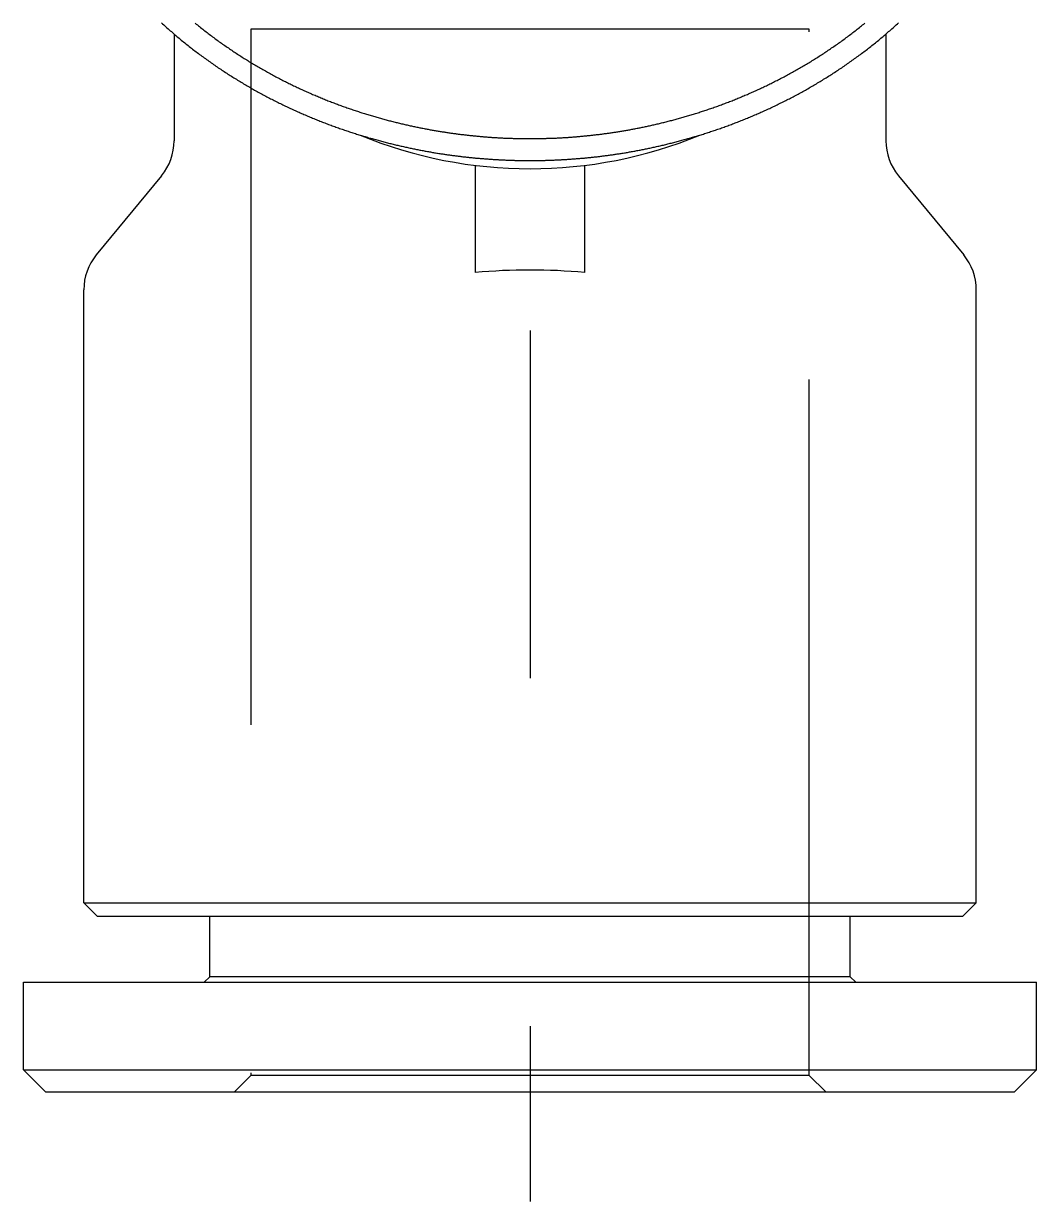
# Model space of a CAD drawing. Extents: x -28.2 to 71.5, y -51.8 to 27.
# Drawn here: x 50.96 to 69.46, y -27 to -5.5 of the extents above; entities that cross this region are included whole.
import ezdxf

# ---------------------------------------------------------------- set-up
doc = ezdxf.new("R2010")
doc.units = 0
doc.linetypes.add('CENTER', pattern=[50.8, 31.75, -6.35, 6.35, -6.35])
doc.linetypes.add('DASHED', pattern=[19.05, 12.7, -6.35])
doc.layers.get('0').update_dxf_attribs({"linetype": 'CONTINUOUS'})
doc.layers.add('CENTER', color=1, linetype='CENTER')

msp = doc.modelspace()

# ---------------------------------------------------------------- linework, layer by layer
at = {"color": 7, "linetype": 'CONTINUOUS'}
for p, q in [((53.71, -5.692), (53.71, -7.641)), ((66.71, -5.692), (66.71, -7.641)), ((59.21, -8.088), (59.21, -10.045)), ((61.21, -10.045), (61.21, -8.088)), ((53.481, -8.277), (52.288, -9.723)), ((66.938, -8.277), (68.131, -9.723)), ((52.06, -21.55), (52.06, -10.359)), ((68.36, -21.55), (68.36, -10.359)), ((52.06, -21.55), (68.36, -21.55)), ((52.31, -21.8), (52.06, -21.55)), ((68.11, -21.8), (68.36, -21.55)), ((68.11, -21.8), (52.31, -21.8)), ((54.36, -22.9), (54.36, -21.8)), ((66.06, -22.9), (66.06, -21.8)), ((50.96, -23), (69.46, -23)), ((50.96, -24.6), (50.96, -23)), ((54.36, -22.9), (54.26, -23)), ((66.06, -22.9), (54.36, -22.9)), ((66.06, -22.9), (66.16, -23)), ((69.46, -24.6), (69.46, -23)), ((50.96, -24.6), (60.21, -24.6)), ((50.96, -24.6), (51.36, -25)), ((60.21, -24.6), (69.46, -24.6)), ((69.06, -25), (69.46, -24.6)), ((51.36, -25), (60.21, -25)), ((60.21, -25), (69.06, -25))]:
    msp.add_line(p, q, dxfattribs=at)
at = {"color": 3, "linetype": 'DASHED'}
for p, q in [((55.11, -5.6), (55.11, -24.7)), ((65.31, -5.6), (55.11, -5.6)), ((65.31, -24.7), (65.31, -5.6)), ((55.11, -24.7), (54.81, -25)), ((65.31, -24.7), (55.11, -24.7)), ((65.61, -25), (65.31, -24.7))]:
    msp.add_line(p, q, dxfattribs=at)
at = {"color": 7}
for points in [[(53.481, -5.489, 0), (53.5, -5.507, 0), (53.52, -5.525, 0), (53.54, -5.543, 0), (53.559, -5.56, 0), (53.579, -5.578, 0), (53.599, -5.596, 0), (53.619, -5.613, 0), (53.639, -5.631, 0), (53.659, -5.648, 0), (53.679, -5.665, 0), (53.699, -5.683, 0), (53.719, -5.7, 0), (53.739, -5.717, 0), (53.759, -5.734, 0), (53.78, -5.751, 0), (53.8, -5.768, 0), (53.82, -5.785, 0), (53.841, -5.802, 0), (53.861, -5.819, 0), (53.882, -5.835, 0), (53.903, -5.852, 0), (53.923, -5.869, 0), (53.944, -5.885, 0), (53.965, -5.902, 0), (53.985, -5.918, 0), (54.006, -5.934, 0), (54.027, -5.95, 0), (54.048, -5.967, 0), (54.069, -5.983, 0), (54.09, -5.999, 0), (54.111, -6.015, 0), (54.132, -6.031, 0), (54.153, -6.047, 0), (54.174, -6.062, 0), (54.195, -6.078, 0), (54.216, -6.094, 0), (54.238, -6.109, 0), (54.259, -6.125, 0), (54.28, -6.14, 0), (54.302, -6.156, 0), (54.323, -6.171, 0), (54.344, -6.186, 0), (54.366, -6.201, 0), (54.388, -6.216, 0), (54.409, -6.232, 0), (54.431, -6.246, 0), (54.452, -6.261, 0), (54.474, -6.276, 0), (54.495, -6.291, 0), (54.517, -6.306, 0), (54.539, -6.32, 0), (54.561, -6.335, 0), (54.583, -6.349, 0), (54.604, -6.364, 0), (54.626, -6.378, 0), (54.648, -6.392, 0), (54.67, -6.407, 0), (54.692, -6.421, 0), (54.714, -6.435, 0), (54.736, -6.449, 0), (54.758, -6.463, 0), (54.78, -6.477, 0), (54.802, -6.49, 0), (54.824, -6.504, 0), (54.846, -6.518, 0), (54.868, -6.531, 0), (54.89, -6.545, 0), (54.913, -6.558, 0), (54.935, -6.572, 0), (54.957, -6.585, 0), (54.979, -6.598, 0), (55.001, -6.611, 0), (55.024, -6.624, 0), (55.046, -6.637, 0), (55.068, -6.65, 0), (55.091, -6.663, 0), (55.113, -6.676, 0), (55.135, -6.689, 0), (55.158, -6.701, 0), (55.18, -6.714, 0), (55.202, -6.727, 0), (55.225, -6.739, 0), (55.247, -6.751, 0), (55.27, -6.764, 0), (55.292, -6.776, 0), (55.315, -6.788, 0), (55.337, -6.8, 0), (55.359, -6.812, 0), (55.382, -6.824, 0), (55.404, -6.836, 0), (55.427, -6.848, 0), (55.449, -6.859, 0), (55.472, -6.871, 0), (55.494, -6.883, 0), (55.517, -6.894, 0), (55.539, -6.906, 0), (55.562, -6.917, 0), (55.585, -6.928, 0), (55.607, -6.939, 0), (55.63, -6.951, 0), (55.652, -6.962, 0), (55.675, -6.973, 0), (55.697, -6.984, 0), (55.72, -6.994, 0), (55.742, -7.005, 0), (55.765, -7.016, 0), (55.788, -7.027, 0), (55.81, -7.037, 0), (55.833, -7.048, 0), (55.855, -7.058, 0), (55.878, -7.069, 0), (55.901, -7.079, 0), (55.923, -7.089, 0), (55.946, -7.099, 0), (55.968, -7.109, 0), (55.991, -7.119, 0), (56.013, -7.129, 0), (56.036, -7.139, 0), (56.058, -7.149, 0), (56.081, -7.159, 0), (56.103, -7.169, 0), (56.126, -7.178, 0), (56.149, -7.188, 0), (56.171, -7.197, 0), (56.194, -7.207, 0), (56.216, -7.216, 0), (56.239, -7.225, 0), (56.261, -7.235, 0), (56.284, -7.244, 0), (56.306, -7.253, 0), (56.329, -7.262, 0), (56.351, -7.271, 0), (56.374, -7.28, 0), (56.396, -7.289, 0), (56.419, -7.297, 0), (56.441, -7.306, 0), (56.464, -7.315, 0), (56.486, -7.323, 0), (56.508, -7.332, 0), (56.531, -7.34, 0), (56.553, -7.348, 0), (56.576, -7.357, 0), (56.598, -7.365, 0), (56.62, -7.373, 0), (56.643, -7.381, 0), (56.665, -7.389, 0), (56.687, -7.397, 0), (56.71, -7.405, 0), (56.732, -7.413, 0), (56.754, -7.421, 0), (56.776, -7.429, 0), (56.799, -7.436, 0), (56.821, -7.444, 0), (56.843, -7.451, 0), (56.865, -7.459, 0), (56.888, -7.466, 0), (56.91, -7.474, 0), (56.932, -7.481, 0), (56.954, -7.488, 0), (56.976, -7.495, 0), (56.998, -7.502, 0), (57.02, -7.509, 0), (57.042, -7.516, 0), (57.064, -7.523, 0), (57.086, -7.53, 0), (57.108, -7.537, 0), (57.13, -7.544, 0), (57.152, -7.55, 0), (57.174, -7.557, 0), (57.196, -7.563, 0), (57.218, -7.57, 0), (57.239, -7.576, 0), (57.261, -7.583, 0), (57.283, -7.589, 0), (57.305, -7.595, 0), (57.326, -7.601, 0), (57.348, -7.607, 0), (57.37, -7.613, 0), (57.391, -7.619, 0), (57.413, -7.625, 0), (57.434, -7.631, 0), (57.456, -7.637, 0), (57.477, -7.643, 0), (57.498, -7.648, 0), (57.52, -7.654, 0), (57.541, -7.66, 0), (57.562, -7.665, 0), (57.584, -7.671, 0), (57.605, -7.676, 0), (57.626, -7.681, 0), (57.647, -7.687, 0), (57.668, -7.692, 0), (57.689, -7.697, 0), (57.71, -7.702, 0), (57.731, -7.707, 0), (57.752, -7.712, 0), (57.773, -7.717, 0), (57.794, -7.722, 0), (57.814, -7.727, 0), (57.835, -7.732, 0), (57.856, -7.737, 0), (57.876, -7.741, 0), (57.897, -7.746, 0), (57.917, -7.75, 0), (57.938, -7.755, 0), (57.958, -7.759, 0), (57.979, -7.764, 0), (57.999, -7.768, 0), (58.019, -7.772, 0), (58.039, -7.777, 0), (58.059, -7.781, 0), (58.08, -7.785, 0), (58.099, -7.789, 0), (58.12, -7.793, 0), (58.139, -7.797, 0), (58.159, -7.801, 0), (58.179, -7.805, 0), (58.199, -7.809, 0), (58.218, -7.812, 0), (58.238, -7.816, 0), (58.258, -7.82, 0), (58.277, -7.823, 0), (58.296, -7.827, 0), (58.316, -7.831, 0), (58.335, -7.834, 0), (58.354, -7.837, 0), (58.373, -7.841, 0), (58.392, -7.844, 0), (58.411, -7.847, 0), (58.43, -7.851, 0), (58.449, -7.854, 0), (58.467, -7.857, 0), (58.486, -7.86, 0), (58.505, -7.863, 0), (58.523, -7.866, 0), (58.542, -7.869, 0), (58.56, -7.872, 0), (58.578, -7.875, 0), (58.597, -7.878, 0), (58.615, -7.88, 0), (58.633, -7.883, 0), (58.651, -7.886, 0), (58.669, -7.888, 0), (58.687, -7.891, 0), (58.705, -7.894, 0), (58.723, -7.896, 0), (58.74, -7.899, 0), (58.758, -7.901, 0), (58.776, -7.904, 0), (58.793, -7.906, 0), (58.811, -7.908, 0), (58.828, -7.911, 0), (58.846, -7.913, 0), (58.863, -7.915, 0), (58.88, -7.917, 0), (58.898, -7.919, 0), (58.915, -7.921, 0), (58.932, -7.923, 0), (58.949, -7.926, 0), (58.966, -7.928, 0), (58.983, -7.93, 0), (59, -7.931, 0), (59.017, -7.933, 0), (59.034, -7.935, 0), (59.051, -7.937, 0), (59.067, -7.939, 0), (59.084, -7.941, 0), (59.101, -7.942, 0), (59.117, -7.944, 0), (59.134, -7.946, 0), (59.15, -7.947, 0), (59.167, -7.949, 0), (59.183, -7.951, 0), (59.2, -7.952, 0), (59.216, -7.954, 0), (59.232, -7.955, 0), (59.248, -7.957, 0), (59.264, -7.958, 0), (59.281, -7.96, 0), (59.297, -7.961, 0), (59.313, -7.962, 0), (59.329, -7.964, 0), (59.345, -7.965, 0), (59.361, -7.966, 0), (59.377, -7.968, 0), (59.393, -7.969, 0), (59.408, -7.97, 0), (59.424, -7.971, 0), (59.44, -7.972, 0), (59.456, -7.973, 0), (59.472, -7.975, 0), (59.487, -7.976, 0), (59.503, -7.977, 0), (59.519, -7.978, 0), (59.534, -7.979, 0), (59.55, -7.98, 0), (59.566, -7.981, 0), (59.581, -7.982, 0), (59.597, -7.983, 0), (59.612, -7.983, 0), (59.628, -7.984, 0), (59.643, -7.985, 0), (59.659, -7.986, 0), (59.674, -7.987, 0), (59.69, -7.988, 0), (59.705, -7.988, 0), (59.721, -7.989, 0), (59.736, -7.99, 0), (59.751, -7.99, 0), (59.767, -7.991, 0), (59.782, -7.992, 0), (59.797, -7.992, 0), (59.813, -7.993, 0), (59.828, -7.993, 0), (59.843, -7.994, 0), (59.859, -7.994, 0), (59.874, -7.995, 0), (59.889, -7.995, 0), (59.904, -7.996, 0), (59.92, -7.996, 0), (59.935, -7.997, 0), (59.95, -7.997, 0), (59.965, -7.997, 0), (59.981, -7.998, 0), (59.996, -7.998, 0), (60.011, -7.998, 0), (60.026, -7.998, 0), (60.042, -7.999, 0), (60.057, -7.999, 0), (60.072, -7.999, 0), (60.087, -7.999, 0), (60.103, -7.999, 0), (60.118, -8, 0), (60.133, -8, 0), (60.148, -8, 0), (60.164, -8, 0), (60.179, -8, 0), (60.194, -8, 0), (60.209, -8, 0)], [(54.095, -5.493, 0), (54.114, -5.509, 0), (54.134, -5.525, 0), (54.154, -5.541, 0), (54.173, -5.556, 0), (54.193, -5.572, 0), (54.213, -5.588, 0), (54.233, -5.604, 0), (54.252, -5.619, 0), (54.272, -5.635, 0), (54.292, -5.65, 0), (54.312, -5.665, 0), (54.332, -5.681, 0), (54.352, -5.696, 0), (54.373, -5.711, 0), (54.393, -5.726, 0), (54.413, -5.742, 0), (54.433, -5.757, 0), (54.453, -5.771, 0), (54.474, -5.786, 0), (54.494, -5.801, 0), (54.514, -5.816, 0), (54.535, -5.831, 0), (54.555, -5.845, 0), (54.576, -5.86, 0), (54.596, -5.874, 0), (54.617, -5.889, 0), (54.638, -5.903, 0), (54.658, -5.918, 0), (54.679, -5.932, 0), (54.7, -5.946, 0), (54.72, -5.96, 0), (54.741, -5.974, 0), (54.762, -5.988, 0), (54.783, -6.002, 0), (54.803, -6.016, 0), (54.824, -6.03, 0), (54.845, -6.043, 0), (54.866, -6.057, 0), (54.887, -6.071, 0), (54.908, -6.084, 0), (54.929, -6.098, 0), (54.95, -6.111, 0), (54.971, -6.124, 0), (54.992, -6.138, 0), (55.014, -6.151, 0), (55.035, -6.164, 0), (55.056, -6.177, 0), (55.077, -6.19, 0), (55.098, -6.203, 0), (55.119, -6.216, 0), (55.141, -6.229, 0), (55.162, -6.242, 0), (55.183, -6.254, 0), (55.205, -6.267, 0), (55.226, -6.279, 0), (55.247, -6.292, 0), (55.269, -6.304, 0), (55.29, -6.316, 0), (55.311, -6.329, 0), (55.333, -6.341, 0), (55.354, -6.353, 0), (55.376, -6.365, 0), (55.397, -6.377, 0), (55.418, -6.389, 0), (55.44, -6.401, 0), (55.461, -6.413, 0), (55.483, -6.424, 0), (55.504, -6.436, 0), (55.526, -6.448, 0), (55.547, -6.459, 0), (55.569, -6.47, 0), (55.591, -6.482, 0), (55.612, -6.493, 0), (55.634, -6.504, 0), (55.655, -6.516, 0), (55.677, -6.527, 0), (55.698, -6.538, 0), (55.72, -6.549, 0), (55.742, -6.559, 0), (55.763, -6.57, 0), (55.785, -6.581, 0), (55.806, -6.592, 0), (55.828, -6.602, 0), (55.85, -6.613, 0), (55.871, -6.623, 0), (55.893, -6.634, 0), (55.915, -6.644, 0), (55.936, -6.654, 0), (55.958, -6.665, 0), (55.98, -6.675, 0), (56.001, -6.685, 0), (56.023, -6.695, 0), (56.045, -6.705, 0), (56.066, -6.715, 0), (56.088, -6.725, 0), (56.109, -6.734, 0), (56.131, -6.744, 0), (56.153, -6.754, 0), (56.175, -6.763, 0), (56.196, -6.773, 0), (56.218, -6.782, 0), (56.239, -6.792, 0), (56.261, -6.801, 0), (56.283, -6.81, 0), (56.304, -6.819, 0), (56.326, -6.828, 0), (56.348, -6.838, 0), (56.369, -6.846, 0), (56.391, -6.855, 0), (56.413, -6.864, 0), (56.434, -6.873, 0), (56.456, -6.882, 0), (56.477, -6.89, 0), (56.499, -6.899, 0), (56.52, -6.908, 0), (56.542, -6.916, 0), (56.564, -6.924, 0), (56.585, -6.933, 0), (56.607, -6.941, 0), (56.628, -6.949, 0), (56.65, -6.957, 0), (56.671, -6.966, 0), (56.693, -6.974, 0), (56.714, -6.982, 0), (56.736, -6.989, 0), (56.757, -6.997, 0), (56.779, -7.005, 0), (56.8, -7.013, 0), (56.822, -7.021, 0), (56.843, -7.028, 0), (56.864, -7.036, 0), (56.886, -7.043, 0), (56.907, -7.051, 0), (56.928, -7.058, 0), (56.95, -7.065, 0), (56.971, -7.072, 0), (56.992, -7.08, 0), (57.014, -7.087, 0), (57.035, -7.094, 0), (57.056, -7.101, 0), (57.078, -7.108, 0), (57.099, -7.115, 0), (57.12, -7.121, 0), (57.141, -7.128, 0), (57.163, -7.135, 0), (57.184, -7.141, 0), (57.205, -7.148, 0), (57.226, -7.154, 0), (57.247, -7.161, 0), (57.268, -7.167, 0), (57.289, -7.174, 0), (57.31, -7.18, 0), (57.331, -7.186, 0), (57.352, -7.192, 0), (57.373, -7.198, 0), (57.394, -7.204, 0), (57.415, -7.21, 0), (57.435, -7.216, 0), (57.456, -7.222, 0), (57.477, -7.228, 0), (57.498, -7.234, 0), (57.518, -7.24, 0), (57.539, -7.245, 0), (57.56, -7.251, 0), (57.58, -7.256, 0), (57.601, -7.262, 0), (57.621, -7.267, 0), (57.642, -7.273, 0), (57.662, -7.278, 0), (57.683, -7.283, 0), (57.703, -7.288, 0), (57.724, -7.293, 0), (57.744, -7.299, 0), (57.764, -7.304, 0), (57.784, -7.309, 0), (57.804, -7.314, 0), (57.825, -7.318, 0), (57.845, -7.323, 0), (57.865, -7.328, 0), (57.885, -7.333, 0), (57.905, -7.337, 0), (57.925, -7.342, 0), (57.944, -7.346, 0), (57.964, -7.351, 0), (57.984, -7.355, 0), (58.004, -7.36, 0), (58.023, -7.364, 0), (58.043, -7.368, 0), (58.063, -7.373, 0), (58.082, -7.377, 0), (58.102, -7.381, 0), (58.121, -7.385, 0), (58.14, -7.389, 0), (58.16, -7.393, 0), (58.179, -7.397, 0), (58.198, -7.401, 0), (58.217, -7.405, 0), (58.236, -7.409, 0), (58.255, -7.412, 0), (58.274, -7.416, 0), (58.293, -7.42, 0), (58.312, -7.423, 0), (58.331, -7.427, 0), (58.35, -7.43, 0), (58.368, -7.434, 0), (58.387, -7.437, 0), (58.405, -7.44, 0), (58.424, -7.444, 0), (58.442, -7.447, 0), (58.46, -7.45, 0), (58.479, -7.453, 0), (58.497, -7.456, 0), (58.515, -7.459, 0), (58.533, -7.462, 0), (58.551, -7.465, 0), (58.569, -7.468, 0), (58.587, -7.471, 0), (58.604, -7.474, 0), (58.622, -7.477, 0), (58.64, -7.479, 0), (58.657, -7.482, 0), (58.675, -7.485, 0), (58.692, -7.488, 0), (58.709, -7.49, 0), (58.727, -7.493, 0), (58.744, -7.495, 0), (58.761, -7.498, 0), (58.779, -7.5, 0), (58.796, -7.502, 0), (58.813, -7.505, 0), (58.83, -7.507, 0), (58.846, -7.509, 0), (58.863, -7.512, 0), (58.88, -7.514, 0), (58.897, -7.516, 0), (58.914, -7.518, 0), (58.93, -7.52, 0), (58.947, -7.522, 0), (58.964, -7.524, 0), (58.98, -7.526, 0), (58.996, -7.528, 0), (59.013, -7.53, 0), (59.029, -7.532, 0), (59.045, -7.534, 0), (59.062, -7.536, 0), (59.078, -7.538, 0), (59.094, -7.539, 0), (59.11, -7.541, 0), (59.126, -7.543, 0), (59.142, -7.545, 0), (59.158, -7.546, 0), (59.174, -7.548, 0), (59.19, -7.549, 0), (59.206, -7.551, 0), (59.221, -7.552, 0), (59.237, -7.554, 0), (59.253, -7.555, 0), (59.269, -7.557, 0), (59.284, -7.558, 0), (59.3, -7.56, 0), (59.315, -7.561, 0), (59.331, -7.562, 0), (59.346, -7.564, 0), (59.362, -7.565, 0), (59.377, -7.566, 0), (59.393, -7.568, 0), (59.408, -7.569, 0), (59.423, -7.57, 0), (59.438, -7.571, 0), (59.454, -7.572, 0), (59.469, -7.573, 0), (59.484, -7.574, 0), (59.499, -7.576, 0), (59.514, -7.577, 0), (59.53, -7.578, 0), (59.545, -7.579, 0), (59.56, -7.58, 0), (59.575, -7.58, 0), (59.59, -7.581, 0), (59.605, -7.582, 0), (59.62, -7.583, 0), (59.635, -7.584, 0), (59.65, -7.585, 0), (59.664, -7.586, 0), (59.679, -7.586, 0), (59.694, -7.587, 0), (59.709, -7.588, 0), (59.724, -7.589, 0), (59.739, -7.589, 0), (59.754, -7.59, 0), (59.768, -7.591, 0), (59.783, -7.591, 0), (59.798, -7.592, 0), (59.813, -7.593, 0), (59.828, -7.593, 0), (59.842, -7.594, 0), (59.857, -7.594, 0), (59.872, -7.595, 0), (59.886, -7.595, 0), (59.901, -7.596, 0), (59.916, -7.596, 0), (59.931, -7.596, 0), (59.945, -7.597, 0), (59.96, -7.597, 0), (59.975, -7.597, 0), (59.989, -7.598, 0), (60.004, -7.598, 0), (60.019, -7.598, 0), (60.033, -7.599, 0), (60.048, -7.599, 0), (60.063, -7.599, 0), (60.077, -7.599, 0), (60.092, -7.599, 0), (60.107, -7.6, 0), (60.121, -7.6, 0), (60.136, -7.6, 0), (60.151, -7.6, 0), (60.165, -7.6, 0), (60.18, -7.6, 0), (60.195, -7.6, 0), (60.209, -7.6, 0)], [(60.209, -8, 0), (60.225, -8, 0), (60.24, -8, 0), (60.255, -8, 0), (60.271, -8, 0), (60.286, -8, 0), (60.301, -8, 0), (60.316, -7.999, 0), (60.332, -7.999, 0), (60.347, -7.999, 0), (60.362, -7.999, 0), (60.377, -7.999, 0), (60.393, -7.998, 0), (60.408, -7.998, 0), (60.423, -7.998, 0), (60.438, -7.998, 0), (60.454, -7.997, 0), (60.469, -7.997, 0), (60.484, -7.997, 0), (60.499, -7.996, 0), (60.515, -7.996, 0), (60.53, -7.995, 0), (60.545, -7.995, 0), (60.56, -7.994, 0), (60.576, -7.994, 0), (60.591, -7.993, 0), (60.606, -7.993, 0), (60.622, -7.992, 0), (60.637, -7.992, 0), (60.652, -7.991, 0), (60.668, -7.99, 0), (60.683, -7.99, 0), (60.699, -7.989, 0), (60.714, -7.988, 0), (60.729, -7.987, 0), (60.745, -7.987, 0), (60.76, -7.986, 0), (60.776, -7.985, 0), (60.791, -7.984, 0), (60.807, -7.983, 0), (60.822, -7.983, 0), (60.838, -7.982, 0), (60.853, -7.981, 0), (60.869, -7.98, 0), (60.885, -7.979, 0), (60.9, -7.978, 0), (60.916, -7.977, 0), (60.932, -7.976, 0), (60.947, -7.975, 0), (60.963, -7.973, 0), (60.979, -7.972, 0), (60.995, -7.971, 0), (61.011, -7.97, 0), (61.026, -7.969, 0), (61.042, -7.968, 0), (61.058, -7.966, 0), (61.074, -7.965, 0), (61.09, -7.964, 0), (61.106, -7.962, 0), (61.122, -7.961, 0), (61.139, -7.96, 0), (61.155, -7.958, 0), (61.171, -7.957, 0), (61.187, -7.955, 0), (61.203, -7.954, 0), (61.22, -7.952, 0), (61.236, -7.951, 0), (61.252, -7.949, 0), (61.269, -7.947, 0), (61.285, -7.946, 0), (61.302, -7.944, 0), (61.318, -7.942, 0), (61.335, -7.941, 0), (61.352, -7.939, 0), (61.368, -7.937, 0), (61.385, -7.935, 0), (61.402, -7.933, 0), (61.419, -7.931, 0), (61.436, -7.93, 0), (61.453, -7.928, 0), (61.47, -7.926, 0), (61.487, -7.924, 0), (61.504, -7.921, 0), (61.521, -7.919, 0), (61.538, -7.917, 0), (61.556, -7.915, 0), (61.573, -7.913, 0), (61.59, -7.911, 0), (61.608, -7.908, 0), (61.625, -7.906, 0), (61.643, -7.904, 0), (61.66, -7.901, 0), (61.678, -7.899, 0), (61.696, -7.896, 0), (61.714, -7.894, 0), (61.732, -7.891, 0), (61.75, -7.888, 0), (61.768, -7.886, 0), (61.786, -7.883, 0), (61.804, -7.88, 0), (61.822, -7.878, 0), (61.84, -7.875, 0), (61.859, -7.872, 0), (61.877, -7.869, 0), (61.895, -7.866, 0), (61.914, -7.863, 0), (61.933, -7.86, 0), (61.951, -7.857, 0), (61.97, -7.854, 0), (61.989, -7.851, 0), (62.008, -7.847, 0), (62.027, -7.844, 0), (62.046, -7.841, 0), (62.065, -7.837, 0), (62.084, -7.834, 0), (62.103, -7.831, 0), (62.123, -7.827, 0), (62.142, -7.823, 0), (62.162, -7.82, 0), (62.181, -7.816, 0), (62.201, -7.812, 0), (62.22, -7.809, 0), (62.24, -7.805, 0), (62.26, -7.801, 0), (62.28, -7.797, 0), (62.3, -7.793, 0), (62.319, -7.789, 0), (62.34, -7.785, 0), (62.36, -7.781, 0), (62.38, -7.777, 0), (62.4, -7.772, 0), (62.42, -7.768, 0), (62.44, -7.764, 0), (62.461, -7.759, 0), (62.481, -7.755, 0), (62.502, -7.75, 0), (62.522, -7.746, 0), (62.543, -7.741, 0), (62.563, -7.736, 0), (62.584, -7.732, 0), (62.605, -7.727, 0), (62.625, -7.722, 0), (62.646, -7.717, 0), (62.667, -7.712, 0), (62.688, -7.707, 0), (62.709, -7.702, 0), (62.73, -7.697, 0), (62.751, -7.692, 0), (62.772, -7.686, 0), (62.793, -7.681, 0), (62.814, -7.676, 0), (62.835, -7.67, 0), (62.856, -7.665, 0), (62.878, -7.659, 0), (62.899, -7.654, 0), (62.92, -7.648, 0), (62.942, -7.643, 0), (62.963, -7.637, 0), (62.985, -7.631, 0), (63.006, -7.625, 0), (63.028, -7.619, 0), (63.049, -7.613, 0), (63.071, -7.607, 0), (63.093, -7.601, 0), (63.114, -7.595, 0), (63.136, -7.589, 0), (63.158, -7.582, 0), (63.179, -7.576, 0), (63.201, -7.57, 0), (63.223, -7.563, 0), (63.245, -7.557, 0), (63.267, -7.55, 0), (63.289, -7.543, 0), (63.311, -7.537, 0), (63.333, -7.53, 0), (63.355, -7.523, 0), (63.377, -7.516, 0), (63.399, -7.509, 0), (63.421, -7.502, 0), (63.443, -7.495, 0), (63.465, -7.488, 0), (63.487, -7.481, 0), (63.509, -7.473, 0), (63.531, -7.466, 0), (63.553, -7.459, 0), (63.576, -7.451, 0), (63.598, -7.444, 0), (63.62, -7.436, 0), (63.642, -7.428, 0), (63.665, -7.421, 0), (63.687, -7.413, 0), (63.709, -7.405, 0), (63.732, -7.397, 0), (63.754, -7.389, 0), (63.776, -7.381, 0), (63.799, -7.373, 0), (63.821, -7.365, 0), (63.843, -7.357, 0), (63.866, -7.348, 0), (63.888, -7.34, 0), (63.911, -7.332, 0), (63.933, -7.323, 0), (63.956, -7.315, 0), (63.978, -7.306, 0), (64, -7.297, 0), (64.023, -7.289, 0), (64.045, -7.28, 0), (64.068, -7.271, 0), (64.09, -7.262, 0), (64.113, -7.253, 0), (64.135, -7.244, 0), (64.158, -7.235, 0), (64.18, -7.225, 0), (64.203, -7.216, 0), (64.225, -7.207, 0), (64.248, -7.197, 0), (64.27, -7.188, 0), (64.293, -7.178, 0), (64.316, -7.169, 0), (64.338, -7.159, 0), (64.361, -7.149, 0), (64.383, -7.139, 0), (64.406, -7.129, 0), (64.428, -7.119, 0), (64.451, -7.109, 0), (64.474, -7.099, 0), (64.496, -7.089, 0), (64.519, -7.079, 0), (64.541, -7.068, 0), (64.564, -7.058, 0), (64.587, -7.048, 0), (64.609, -7.037, 0), (64.632, -7.027, 0), (64.654, -7.016, 0), (64.677, -7.005, 0), (64.699, -6.994, 0), (64.722, -6.983, 0), (64.745, -6.972, 0), (64.767, -6.961, 0), (64.79, -6.95, 0), (64.812, -6.939, 0), (64.835, -6.928, 0), (64.857, -6.917, 0), (64.88, -6.905, 0), (64.902, -6.894, 0), (64.925, -6.882, 0), (64.947, -6.871, 0), (64.97, -6.859, 0), (64.992, -6.847, 0), (65.015, -6.836, 0), (65.037, -6.824, 0), (65.06, -6.812, 0), (65.082, -6.8, 0), (65.105, -6.788, 0), (65.127, -6.776, 0), (65.15, -6.763, 0), (65.172, -6.751, 0), (65.194, -6.739, 0), (65.217, -6.726, 0), (65.239, -6.714, 0), (65.262, -6.701, 0), (65.284, -6.689, 0), (65.306, -6.676, 0), (65.329, -6.663, 0), (65.351, -6.65, 0), (65.373, -6.637, 0), (65.395, -6.624, 0), (65.418, -6.611, 0), (65.44, -6.598, 0), (65.462, -6.585, 0), (65.484, -6.572, 0), (65.507, -6.558, 0), (65.529, -6.545, 0), (65.551, -6.531, 0), (65.573, -6.518, 0), (65.595, -6.504, 0), (65.617, -6.491, 0), (65.639, -6.477, 0), (65.661, -6.463, 0), (65.683, -6.449, 0), (65.705, -6.435, 0), (65.727, -6.421, 0), (65.749, -6.407, 0), (65.771, -6.393, 0), (65.793, -6.378, 0), (65.815, -6.364, 0), (65.837, -6.349, 0), (65.858, -6.335, 0), (65.88, -6.32, 0), (65.902, -6.306, 0), (65.924, -6.291, 0), (65.945, -6.276, 0), (65.967, -6.261, 0), (65.988, -6.246, 0), (66.01, -6.232, 0), (66.032, -6.216, 0), (66.053, -6.201, 0), (66.075, -6.186, 0), (66.096, -6.171, 0), (66.117, -6.156, 0), (66.139, -6.14, 0), (66.16, -6.125, 0), (66.181, -6.109, 0), (66.203, -6.094, 0), (66.224, -6.078, 0), (66.245, -6.062, 0), (66.266, -6.046, 0), (66.287, -6.031, 0), (66.308, -6.015, 0), (66.329, -5.999, 0), (66.35, -5.983, 0), (66.371, -5.966, 0), (66.392, -5.95, 0), (66.413, -5.934, 0), (66.434, -5.918, 0), (66.455, -5.901, 0), (66.475, -5.885, 0), (66.496, -5.868, 0), (66.517, -5.852, 0), (66.537, -5.835, 0), (66.558, -5.819, 0), (66.578, -5.802, 0), (66.599, -5.785, 0), (66.619, -5.768, 0), (66.639, -5.751, 0), (66.66, -5.734, 0), (66.68, -5.717, 0), (66.7, -5.7, 0), (66.72, -5.683, 0), (66.74, -5.665, 0), (66.76, -5.648, 0), (66.78, -5.631, 0), (66.8, -5.613, 0), (66.82, -5.596, 0), (66.84, -5.578, 0), (66.86, -5.561, 0), (66.879, -5.543, 0), (66.899, -5.525, 0), (66.919, -5.507, 0), (66.938, -5.489, 0)], [(60.209, -7.6, 0), (60.224, -7.6, 0), (60.239, -7.6, 0), (60.254, -7.6, 0), (60.268, -7.6, 0), (60.283, -7.6, 0), (60.298, -7.6, 0), (60.312, -7.6, 0), (60.327, -7.599, 0), (60.342, -7.599, 0), (60.356, -7.599, 0), (60.371, -7.599, 0), (60.386, -7.599, 0), (60.401, -7.598, 0), (60.415, -7.598, 0), (60.43, -7.598, 0), (60.444, -7.597, 0), (60.459, -7.597, 0), (60.474, -7.597, 0), (60.489, -7.596, 0), (60.503, -7.596, 0), (60.518, -7.595, 0), (60.533, -7.595, 0), (60.547, -7.595, 0), (60.562, -7.594, 0), (60.577, -7.594, 0), (60.592, -7.593, 0), (60.606, -7.592, 0), (60.621, -7.592, 0), (60.636, -7.591, 0), (60.651, -7.591, 0), (60.666, -7.59, 0), (60.68, -7.589, 0), (60.695, -7.589, 0), (60.71, -7.588, 0), (60.725, -7.587, 0), (60.74, -7.586, 0), (60.755, -7.586, 0), (60.77, -7.585, 0), (60.784, -7.584, 0), (60.799, -7.583, 0), (60.814, -7.582, 0), (60.829, -7.581, 0), (60.844, -7.58, 0), (60.859, -7.58, 0), (60.874, -7.579, 0), (60.889, -7.578, 0), (60.905, -7.577, 0), (60.92, -7.575, 0), (60.935, -7.574, 0), (60.95, -7.573, 0), (60.965, -7.572, 0), (60.981, -7.571, 0), (60.996, -7.57, 0), (61.011, -7.569, 0), (61.026, -7.568, 0), (61.042, -7.566, 0), (61.057, -7.565, 0), (61.073, -7.564, 0), (61.088, -7.562, 0), (61.104, -7.561, 0), (61.119, -7.56, 0), (61.135, -7.558, 0), (61.15, -7.557, 0), (61.166, -7.555, 0), (61.182, -7.554, 0), (61.197, -7.552, 0), (61.213, -7.551, 0), (61.229, -7.549, 0), (61.245, -7.548, 0), (61.261, -7.546, 0), (61.277, -7.545, 0), (61.293, -7.543, 0), (61.309, -7.541, 0), (61.325, -7.539, 0), (61.341, -7.538, 0), (61.357, -7.536, 0), (61.373, -7.534, 0), (61.39, -7.532, 0), (61.406, -7.53, 0), (61.422, -7.528, 0), (61.439, -7.526, 0), (61.455, -7.524, 0), (61.472, -7.522, 0), (61.489, -7.52, 0), (61.505, -7.518, 0), (61.522, -7.516, 0), (61.538, -7.514, 0), (61.555, -7.512, 0), (61.572, -7.509, 0), (61.589, -7.507, 0), (61.606, -7.505, 0), (61.623, -7.503, 0), (61.64, -7.5, 0), (61.657, -7.498, 0), (61.675, -7.495, 0), (61.692, -7.493, 0), (61.709, -7.49, 0), (61.727, -7.488, 0), (61.744, -7.485, 0), (61.761, -7.482, 0), (61.779, -7.48, 0), (61.797, -7.477, 0), (61.814, -7.474, 0), (61.832, -7.471, 0), (61.85, -7.468, 0), (61.868, -7.465, 0), (61.886, -7.462, 0), (61.904, -7.459, 0), (61.922, -7.456, 0), (61.94, -7.453, 0), (61.958, -7.45, 0), (61.977, -7.447, 0), (61.995, -7.444, 0), (62.014, -7.44, 0), (62.032, -7.437, 0), (62.051, -7.434, 0), (62.069, -7.43, 0), (62.088, -7.427, 0), (62.107, -7.423, 0), (62.126, -7.42, 0), (62.145, -7.416, 0), (62.164, -7.412, 0), (62.183, -7.408, 0), (62.202, -7.405, 0), (62.221, -7.401, 0), (62.24, -7.397, 0), (62.259, -7.393, 0), (62.279, -7.389, 0), (62.298, -7.385, 0), (62.317, -7.381, 0), (62.337, -7.377, 0), (62.356, -7.373, 0), (62.376, -7.368, 0), (62.395, -7.364, 0), (62.415, -7.36, 0), (62.435, -7.355, 0), (62.455, -7.351, 0), (62.474, -7.346, 0), (62.494, -7.342, 0), (62.514, -7.337, 0), (62.534, -7.333, 0), (62.554, -7.328, 0), (62.574, -7.323, 0), (62.594, -7.318, 0), (62.614, -7.313, 0), (62.635, -7.308, 0), (62.655, -7.303, 0), (62.675, -7.298, 0), (62.695, -7.293, 0), (62.716, -7.288, 0), (62.736, -7.283, 0), (62.757, -7.278, 0), (62.777, -7.272, 0), (62.797, -7.267, 0), (62.818, -7.262, 0), (62.839, -7.256, 0), (62.859, -7.251, 0), (62.88, -7.245, 0), (62.9, -7.239, 0), (62.921, -7.234, 0), (62.942, -7.228, 0), (62.963, -7.222, 0), (62.983, -7.216, 0), (63.004, -7.21, 0), (63.025, -7.204, 0), (63.046, -7.198, 0), (63.067, -7.192, 0), (63.088, -7.186, 0), (63.109, -7.18, 0), (63.13, -7.173, 0), (63.151, -7.167, 0), (63.172, -7.161, 0), (63.193, -7.154, 0), (63.214, -7.148, 0), (63.235, -7.141, 0), (63.256, -7.135, 0), (63.278, -7.128, 0), (63.299, -7.121, 0), (63.32, -7.114, 0), (63.341, -7.108, 0), (63.362, -7.101, 0), (63.384, -7.094, 0), (63.405, -7.087, 0), (63.426, -7.079, 0), (63.448, -7.072, 0), (63.469, -7.065, 0), (63.49, -7.058, 0), (63.512, -7.05, 0), (63.533, -7.043, 0), (63.555, -7.036, 0), (63.576, -7.028, 0), (63.597, -7.02, 0), (63.619, -7.013, 0), (63.64, -7.005, 0), (63.662, -6.997, 0), (63.683, -6.989, 0), (63.705, -6.982, 0), (63.726, -6.974, 0), (63.748, -6.966, 0), (63.769, -6.957, 0), (63.791, -6.949, 0), (63.812, -6.941, 0), (63.834, -6.933, 0), (63.855, -6.924, 0), (63.877, -6.916, 0), (63.899, -6.908, 0), (63.92, -6.899, 0), (63.942, -6.89, 0), (63.963, -6.882, 0), (63.985, -6.873, 0), (64.007, -6.864, 0), (64.028, -6.855, 0), (64.05, -6.847, 0), (64.072, -6.838, 0), (64.093, -6.828, 0), (64.115, -6.819, 0), (64.136, -6.81, 0), (64.158, -6.801, 0), (64.18, -6.792, 0), (64.201, -6.782, 0), (64.223, -6.773, 0), (64.245, -6.763, 0), (64.266, -6.754, 0), (64.288, -6.744, 0), (64.31, -6.734, 0), (64.331, -6.725, 0), (64.353, -6.715, 0), (64.375, -6.705, 0), (64.396, -6.695, 0), (64.418, -6.685, 0), (64.44, -6.675, 0), (64.461, -6.665, 0), (64.483, -6.654, 0), (64.505, -6.644, 0), (64.526, -6.634, 0), (64.548, -6.623, 0), (64.57, -6.613, 0), (64.591, -6.602, 0), (64.613, -6.592, 0), (64.634, -6.581, 0), (64.656, -6.57, 0), (64.678, -6.559, 0), (64.699, -6.548, 0), (64.721, -6.537, 0), (64.742, -6.526, 0), (64.764, -6.515, 0), (64.786, -6.504, 0), (64.807, -6.493, 0), (64.829, -6.482, 0), (64.85, -6.47, 0), (64.872, -6.459, 0), (64.893, -6.447, 0), (64.915, -6.436, 0), (64.936, -6.424, 0), (64.958, -6.412, 0), (64.979, -6.401, 0), (65.001, -6.389, 0), (65.022, -6.377, 0), (65.044, -6.365, 0), (65.065, -6.353, 0), (65.087, -6.341, 0), (65.108, -6.329, 0), (65.129, -6.316, 0), (65.151, -6.304, 0), (65.172, -6.292, 0), (65.193, -6.279, 0), (65.215, -6.267, 0), (65.236, -6.254, 0), (65.257, -6.242, 0), (65.278, -6.229, 0), (65.3, -6.216, 0), (65.321, -6.203, 0), (65.342, -6.19, 0), (65.363, -6.177, 0), (65.385, -6.164, 0), (65.406, -6.151, 0), (65.427, -6.138, 0), (65.448, -6.125, 0), (65.469, -6.111, 0), (65.49, -6.098, 0), (65.511, -6.084, 0), (65.532, -6.071, 0), (65.553, -6.057, 0), (65.574, -6.044, 0), (65.595, -6.03, 0), (65.615, -6.016, 0), (65.636, -6.002, 0), (65.657, -5.988, 0), (65.678, -5.974, 0), (65.699, -5.96, 0), (65.719, -5.946, 0), (65.74, -5.932, 0), (65.761, -5.918, 0), (65.781, -5.903, 0), (65.802, -5.889, 0), (65.823, -5.874, 0), (65.843, -5.86, 0), (65.864, -5.845, 0), (65.884, -5.831, 0), (65.904, -5.816, 0), (65.925, -5.801, 0), (65.945, -5.786, 0), (65.966, -5.771, 0), (65.986, -5.756, 0), (66.006, -5.741, 0), (66.026, -5.726, 0), (66.046, -5.711, 0), (66.067, -5.696, 0), (66.087, -5.681, 0), (66.107, -5.665, 0), (66.127, -5.65, 0), (66.147, -5.634, 0), (66.167, -5.619, 0), (66.186, -5.603, 0), (66.206, -5.588, 0), (66.226, -5.572, 0), (66.246, -5.556, 0), (66.266, -5.54, 0), (66.285, -5.525, 0), (66.305, -5.509, 0), (66.324, -5.493, 0)]]:
    msp.add_polyline3d(points, dxfattribs=at)
at = {"color": 7, "linetype": 'CONTINUOUS'}
for centre, radius, start, end in [((52.71, -7.641), 1, 320.4774, 0), ((60.21, 0), 8.15, 247.6401, 292.3599), ((67.71, -7.641), 1, 180, 219.5226), ((53.06, -10.359), 1, 140.4774, 180), ((67.36, -10.359), 1, 0, 39.5226), ((60.21, -20.983), 10.984, 84.7766, 95.2234)]:
    msp.add_arc(centre, radius, start, end, dxfattribs=at)
at = {"layer": 'CENTER', "color": 1, "linetype": 'CENTER'}
msp.add_line((60.21, 27), (60.21, -27), dxfattribs=at)

doc.saveas('drawing.dxf')
